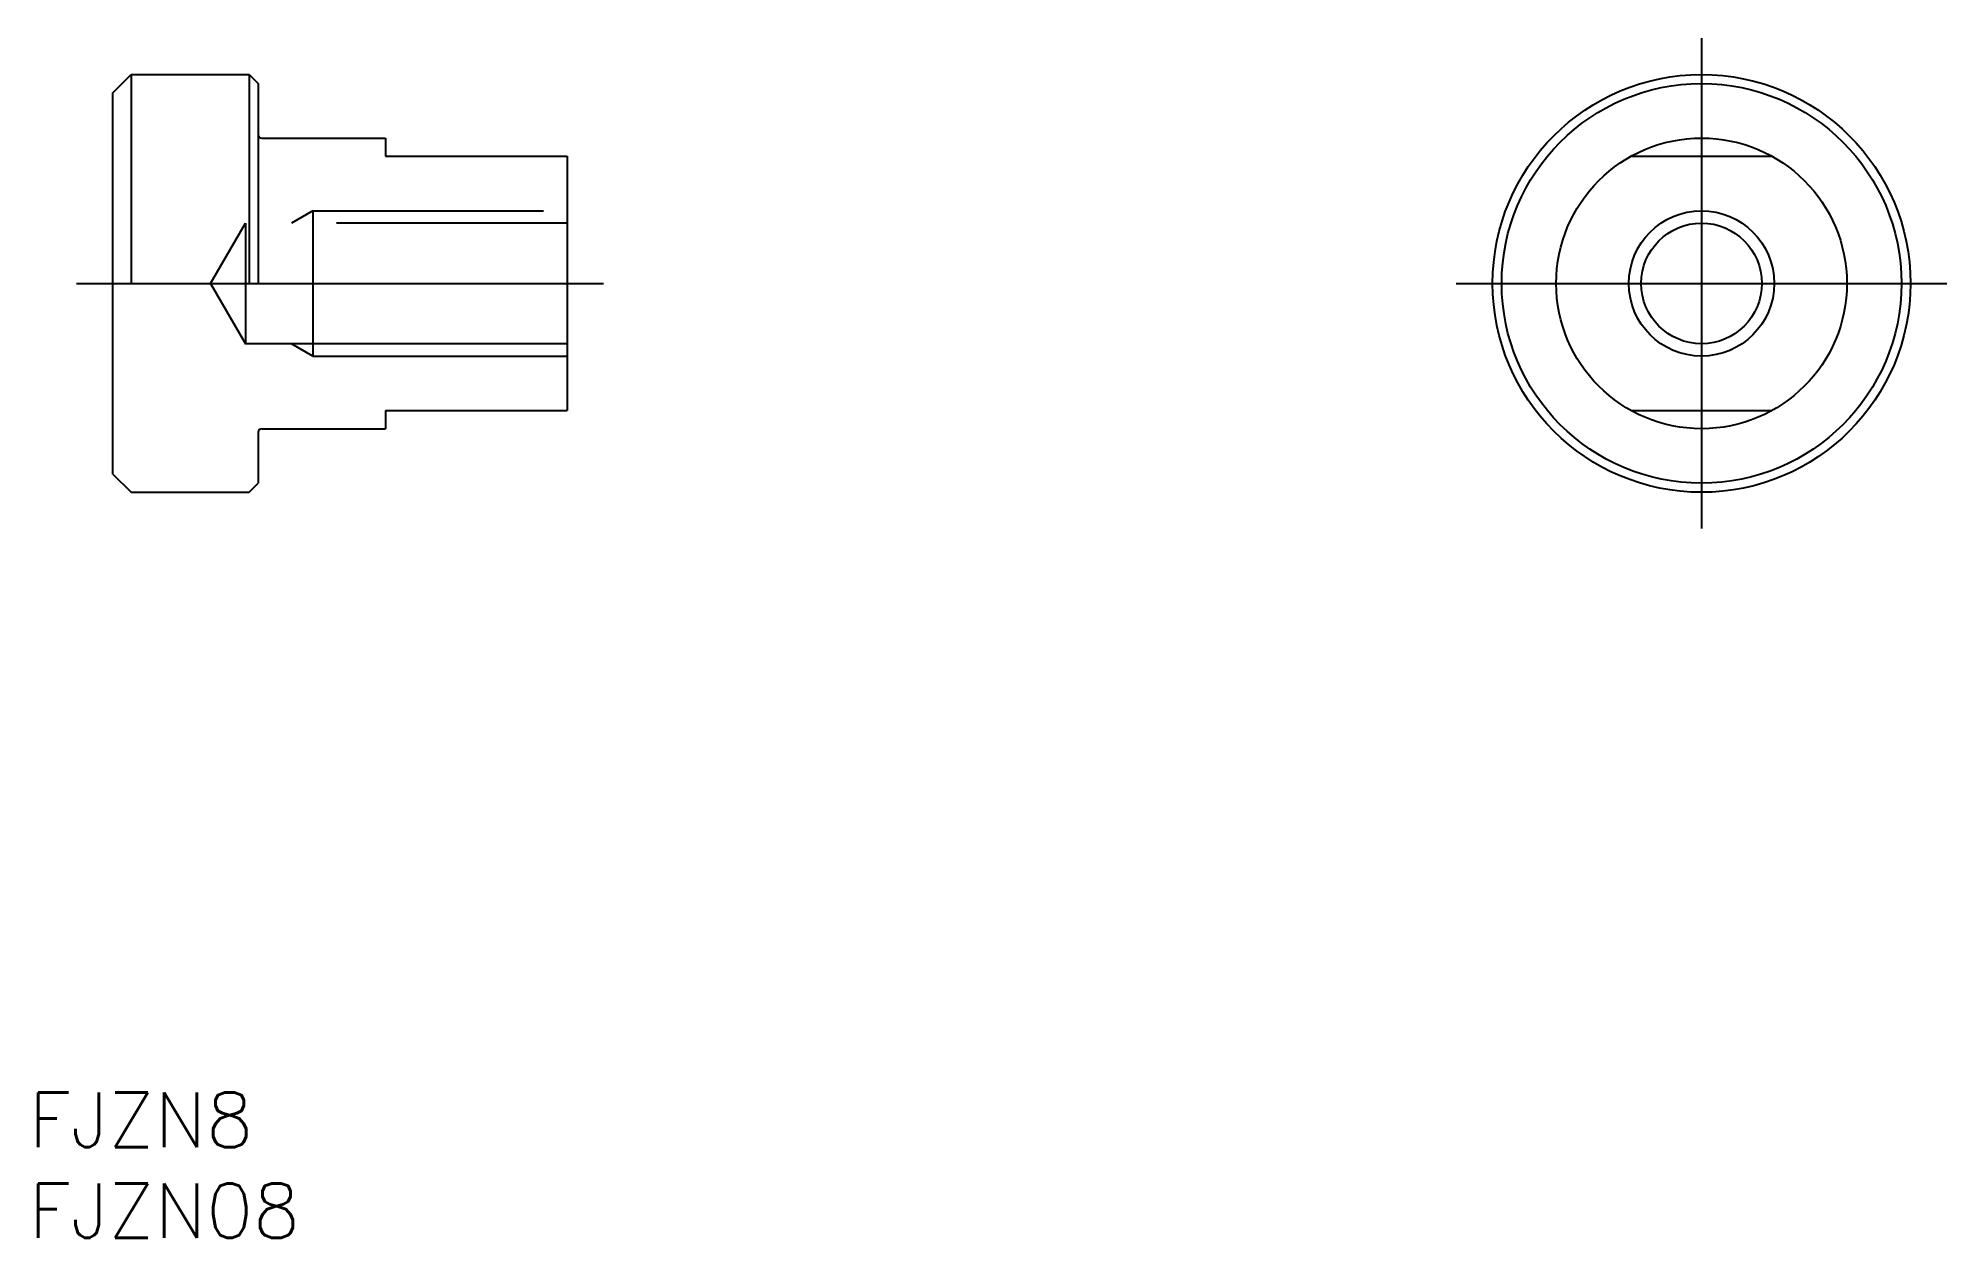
# Model space of a CAD drawing. Extents: x -92 to 14, y -53 to 14.
import ezdxf

# ---------------------------------------------------------------- set-up
doc = ezdxf.new("R2010")
doc.units = 0
doc.linetypes.add('CENTER', pattern=[50.8, 31.75, -6.35, 6.35, -6.35])
doc.linetypes.add('DASHED', pattern=[19.05, 12.7, -6.35])
doc.layers.get('0').update_dxf_attribs({"linetype": 'CONTINUOUS'})
doc.layers.add('CENTER', color=1, linetype='CONTINUOUS')
doc.styles.get("Standard").update_dxf_attribs({"font": 'txt.shx', "height": 3, "bigfont": 'bigfont.shx'})

# ---------------------------------------------------------------- blocks, each defined once
blk = doc.blocks.new('*U2')
at = {"color": 7, "linetype": 'CONTINUOUS'}
blk.add_text('FJZN8', height=3, dxfattribs=at).set_placement((-92.07, -47.54))
blk = doc.blocks.new('*U3')
at = {"color": 7, "linetype": 'CONTINUOUS'}
blk.add_text('FJZN08', height=3, dxfattribs=at).set_placement((-92.07, -52.54))

msp = doc.modelspace()

# ---------------------------------------------------------------- linework, layer by layer
at = {"color": 7, "linetype": 'CONTINUOUS'}
for p, q in [((-87.44, 10.5), (-86.44, 11.5)), ((-86.44, 11.5), (-86.44, 0)), ((-86.44, 11.5), (-79.94, 11.5)), ((-79.94, 11.5), (-79.44, 11)), ((-79.94, 11.5), (-79.94, 0)), ((-79.44, 11), (-79.44, 0)), ((-87.44, -10.5), (-87.44, 10.5)), ((-79.24, 8), (-72.44, 8)), ((-72.44, 8), (-72.44, 7)), ((-72.44, 7), (-62.44, 7)), ((-62.44, 7), (-62.44, -7)), ((-3.87, 7), (3.87, 7)), ((-82.06, 0), (-80.14, -3.32)), ((-80.14, 0), (-80.14, -3.32)), ((-76.44, 0), (-76.44, -4)), ((-62.44, -3.32), (-80.14, -3.32)), ((-72.44, -7), (-62.44, -7)), ((-72.44, -7), (-72.44, -8)), ((-3.87, -7), (3.87, -7)), ((-79.44, -8.2), (-79.44, -11)), ((-79.24, -8), (-72.44, -8)), ((-87.44, -10.5), (-86.44, -11.5)), ((-86.44, -11.5), (-79.94, -11.5)), ((-79.94, -11.5), (-79.44, -11))]:
    msp.add_line(p, q, dxfattribs=at)
at = {"color": 3, "linetype": 'DASHED'}
for p, q in [((-82.06, 0), (-80.14, 3.32)), ((-62.44, 3.32), (-80.14, 3.32)), ((-80.14, 3.32), (-80.14, 0)), ((-76.44, 4), (-77.61, 3.32)), ((-76.44, 4), (-62.44, 4)), ((-76.44, 4), (-76.44, 0))]:
    msp.add_line(p, q, dxfattribs=at)
at = {"color": 3, "linetype": 'CONTINUOUS'}
for q in [(-77.61, -3.32), (-62.44, -4)]:
    msp.add_line((-76.44, -4), q, dxfattribs=at)
at = {"color": 7, "linetype": 'CONTINUOUS'}
for radius in [11.5, 11, 8, 3.32]:
    msp.add_circle((0, 0), radius, dxfattribs=at)
at = {"color": 3, "linetype": 'CONTINUOUS'}
msp.add_circle((0, 0), 4, dxfattribs=at)
at = {"color": 7, "linetype": 'CONTINUOUS'}
for centre, start, end in [((-79.24, 8.2), 180, 270), ((-79.24, -8.2), 90, 180)]:
    msp.add_arc(centre, 0.2, start, end, dxfattribs=at)
at = {"layer": 'CENTER', "color": 1, "linetype": 'CENTER'}
for p, q in [((0, 13.5), (0, -13.5)), ((-89.44, 0), (-60.44, 0)), ((-13.5, 0), (13.5, 0))]:
    msp.add_line(p, q, dxfattribs=at)

# ---------------------------------------------------------------- block references
at = {"color": 7, "linetype": 'CONTINUOUS'}
for name in ['*U2', '*U3']:
    msp.add_blockref(name, (0, 0), dxfattribs=at)

doc.saveas('drawing.dxf')
